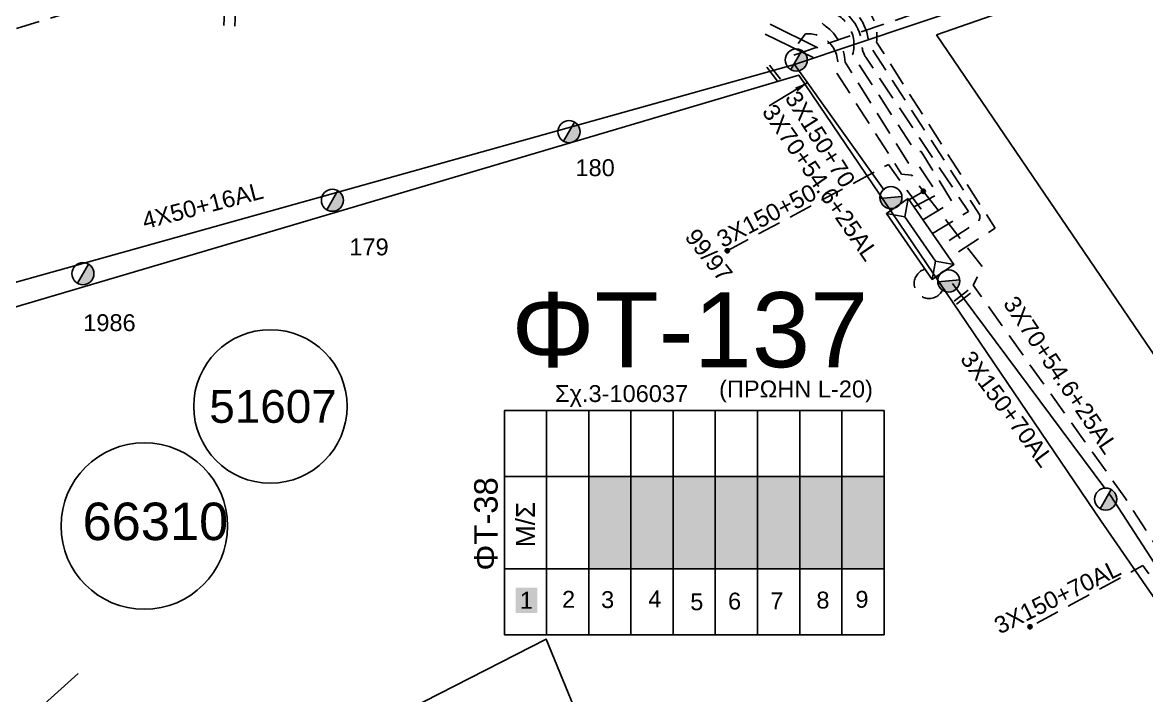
# Model space of a CAD drawing. Header units: millimetres. Extents: x 5010 to 7184, y -101 to 935.
# Drawn here: x 6154.3 to 6274.2, y 194.8 to 266.6 of the extents above; entities that cross this region are included whole.
import ezdxf
from ezdxf.enums import TextEntityAlignment as Align

# ---------------------------------------------------------------- set-up
doc = ezdxf.new("R2010")
doc.units = ezdxf.units.MM
doc.linetypes.add('DASHED', pattern=[19.05, 12.7, -6.35])
for name, color, linetype in [('Ασφαλειοκιβώτια Χ.Τ 9 αναχωρήσεων', 7, 'Continuous'), ('Γέφυρες Εναερίου Δικτύου', 7, 'Continuous'), ('Γυμνά εναέρια ΧΤ και ΦΟΠ (3Φ)   4x50+16AL', 7, 'Continuous'), ('Επιγραφές - Σχήματα', 7, 'Continuous'), ('Καλώδια ΧΤ   3x150+50AL', 7, 'DASHED'), ('Καλώδια ΧΤ   3x150+70AL', 7, 'DASHED'), ('Μηχανική τομή', 7, 'Continuous'), ('Στύλος ΦΜ', 7, 'Continuous'), ('Στύλος ΦΜ @ 1', 7, 'Continuous'), ('Συνδέσεις', 7, 'Continuous'), ('Συνεστραμμένα ΧΤ   3x70+54.6+25AL', 7, 'SYN_LINE'), ('Τομή', 7, 'Continuous'), ('Υποσταθμός εναέριος 2 στύλων', 7, 'Continuous'), ('Υποσταθμός πόλεως', 7, 'Continuous'), ('Υπόβαθρο ΔΕΗ', 7, 'Continuous')]:
    doc.layers.add(name, color=color, linetype=linetype)
doc.styles.get("Standard").update_dxf_attribs({"font": 'arial.ttf'})
doc.linetypes.add('SYN_LINE', pattern='A,0.5,-0.0001,["/\\/\\/\\/",Standard,S=0.1,R=0,X=0,Y=-0.05],-0.25', length=0.7501)
doc.dimstyles.new('ISO-25', dxfattribs={"dimtxt": 2.5, "dimasz": 2.5, "dimexe": 1.25, "dimexo": 0.625, "dimtad": 1, "dimtxsty": 'Standard', "dimcen": 2.5, "dimaunit": 2, "dimazin": 0, "dimtfac": 1, "dimtmove": 0, "dimatfit": 3, "dimfxl": 1, "dimarcsym": 0})

# ---------------------------------------------------------------- blocks, each defined once
blk = doc.blocks.new('ΑΣΦΑΛΕΙΟΚΙΒΩΤΙΟ ΥΠΟΣΤΑΘΜΟΥ 9 ΑΝΑΧΩΡΗΣΕΩΝ')
at = {"layer": 'Ασφαλειοκιβώτια Χ.Τ 9 αναχωρήσεων', "ltscale": 40}
for p, q in [((-23.8, 40.36), (24.02, 40.36)), ((-9.72, 40.36), (-9.72, -40.64)), ((9.94, 40.36), (9.94, -40.64)), ((-23.8, 31.36), (24.02, 31.36)), ((-23.8, 22.36), (24.02, 22.36)), ((-23.8, 13.36), (24.02, 13.36)), ((-23.8, 4.36), (24.02, 4.36)), ((-23.8, -4.64), (24.02, -4.64)), ((-23.8, -13.64), (24.02, -13.64)), ((-23.8, -22.64), (24.02, -22.64)), ((-23.8, -31.64), (24.02, -31.64))]:
    blk.add_line(p, q, dxfattribs=at)
at = {"layer": 'Ασφαλειοκιβώτια Χ.Τ 9 αναχωρήσεων'}
blk.add_lwpolyline([(-23.8, -40.64), (24.02, -40.64), (24.02, 40.36), (-23.8, 40.36)], close=True, dxfattribs=at)
for s, p in [('1', (-18.22, 37.06)), ('2', (-18.02, 28.07)), ('3', (-18.09, 19.73)), ('4', (-17.94, 9.66)), ('5', (-18.55, 0.71)), ('6', (-18.4, -7.35)), ('7', (-18.34, -16.37)), ('8', (-18.19, -26.2)), ('9', (-18.02, -34.53))]:
    blk.add_text(s, height=3.6, rotation=270, dxfattribs=at).set_placement(p)
at = {"layer": 'Ασφαλειοκιβώτια Χ.Τ 9 αναχωρήσεων', "ltscale": 40}
for tag, height, p in [('ΟΝΟΜΑ', 5, (-0.16, 44.31)), ('ΚΕΙΜΕΝΟ 1', 2, (17.06, 35.59)), ('ΚΕΙΜΕΝΟ 2', 2, (17.06, 26.88)), ('ΚΕΙΜΕΝΟ 3', 2, (17.06, 17.69)), ('ΚΕΙΜΕΝΟ 4', 2, (17.06, 8.71)), ('ΚΕΙΜΕΝΟ 5', 2, (17.06, -0.13)), ('ΚΕΙΜΕΝΟ 6', 2, (17.06, -9.05)), ('ΚΕΙΜΕΝΟ 7', 2, (17.06, -18.13)), ('ΚΕΙΜΕΝΟ 8', 2, (17.06, -26.85)), ('ΚΕΙΜΕΝΟ 9', 2, (17.06, -35.99)), ('ΣΧ', 2, (-0.1, -42.64))]:
    blk.add_attdef(tag, text='', height=height, dxfattribs=at).set_placement(p, align=Align.MIDDLE_CENTER)
blk = doc.blocks.new('ΥΠΟΣΤΑΘΜΟΣ ΕΝΑΕΡΙΟΣ ΕΠΙ 2 ΣΤΥΛΩΝ')
at = {"layer": 'Υποσταθμός εναέριος 2 στύλων', "linetype": 'Continuous'}
for points in [[(-11.97, -2.11, 0.574793), (-8.45, -0.07, 0.268822), (-9.64, 1.98)], [(9.68, -2.15, 0.574793), (13.19, -0.1, 0.268822), (12.01, 1.95)]]:
    blk.add_hatch(color=256, dxfattribs=at).paths.add_polyline_path(points)
for p, q in [((-11.97, -2.11), (-9.64, 1.98)), ((9.68, -2.15), (12.01, 1.95))]:
    blk.add_line(p, q, dxfattribs=at)
for centre in [(-10.81, -0.07), (10.84, -0.1)]:
    blk.add_circle(centre, 2.36, dxfattribs=at)
at = {"layer": 'Υποσταθμός πόλεως', "linetype": 'Continuous', "ltscale": 40}
blk.add_lwpolyline([(-8.57, 2.82), (8.57, 2.82), (8.57, -2.82), (-8.57, -2.82)], close=True, dxfattribs=at)
for points in [[(-5.75, 0), (-8.57, 2.82)], [(5.75, 0), (8.57, 2.82)], [(-8.57, -2.82), (-5.75, 0)], [(-5.75, 0), (5.75, 0)], [(8.57, -2.82), (5.75, 0)]]:
    blk.add_lwpolyline(points, dxfattribs=at)
at = {"layer": 'Υποσταθμός εναέριος 2 στύλων', "ltscale": 40, "flags": 1}
for tag, p in [('ΜΕΤΑΣΧΗΜΑΤΙΣΜΟΣ', (14.09, 2.51)), ('ΙΣΧΥΣ', (14.07, -0.28)), ('ΑΡΙΘΜΟΣ', (14.19, -3))]:
    blk.add_attdef(tag, p, '', height=1.8, dxfattribs=at)
blk = doc.blocks.new('ΥΠΑΡΧΩΝ ΤΣΙΜΕΝΤΕΝΙΟΣ ΣΤΥΛΟΣ')
at = {"layer": 'Στύλος ΦΜ'}
blk.add_hatch(color=256, dxfattribs=at).paths.add_polyline_path([(-1.29, -2.28, 0.574793), (2.62, 0, 0.268822), (1.3, 2.27)])
blk.add_line((-1.29, -2.28), (1.3, 2.27), dxfattribs=at)
blk.add_circle((0, 0), 2.62, dxfattribs=at)
at = {"layer": 'Στύλος ΦΜ', "flags": 4}
for tag, p in [('ΑΡΙΘΜΟΣ', (-4.68, 8.05)), ('ΤΥΠΟΣ', (-4.91, 3.03))]:
    blk.add_attdef(tag, p, '', height=4, dxfattribs=at)
blk = doc.blocks.new('ΤΟΜΗ')
at = {"layer": 'Τομή', "ltscale": 40}
for p, q in [((-5.68, 0), (5.68, 0)), ((5.68, -2.33), (-5.68, -2.33))]:
    blk.add_line(p, q, dxfattribs=at)
blk = doc.blocks.new('ΜΗΧΑΝΙΚΗ ΤΟΜΗ')
at = {"layer": 'Μηχανική τομή', "ltscale": 40}
for p, q in [((-1.89, 0.78), (1.89, 0.78)), ((1.89, 0), (-1.89, 0))]:
    blk.add_line(p, q, dxfattribs=at)
blk = doc.blocks.new('_ΣΥΝΔΕΣΗ')
at = {"layer": 'Συνδέσεις', "linetype": 'SYN_LINE', "ltscale": 40}
blk.add_hatch(color=256, dxfattribs=at).paths.add_polyline_path([(0.5, -0.01, 1), (-0.5, -0.01, 1)])
at = {"layer": 'Συνδέσεις'}
blk.add_circle((0, -0.01), 0.5, dxfattribs=at)

msp = doc.modelspace()

# ---------------------------------------------------------------- hatches: boundary and pattern name
at = {"layer": 'Ασφαλειοκιβώτια Χ.Τ 9 αναχωρήσεων'}
for color, points in [(27, [(6214.66, 218.15), (6214.66, 208.32), (6219.16, 208.32), (6219.16, 218.15)]), (2, [(6219.16, 218.15), (6219.16, 208.32), (6223.66, 208.32), (6223.66, 218.15)]), (1, [(6223.66, 218.15), (6223.66, 208.32), (6228.16, 208.32), (6228.16, 218.15)]), (151, [(6228.16, 218.15), (6228.16, 208.32), (6232.66, 208.32), (6232.66, 218.15)]), (133, [(6232.66, 218.15), (6232.66, 208.32), (6237.16, 208.32), (6237.16, 218.15)]), (6, [(6237.16, 218.15), (6237.16, 208.32), (6241.66, 208.32), (6241.66, 218.15)]), (62, [(6241.66, 218.15), (6241.66, 208.32), (6246.16, 208.32), (6246.16, 218.15)]), (85, [(6206.86, 203.61), (6209.17, 203.61), (6209.17, 206.32), (6206.86, 206.32)])]:
    msp.add_hatch(color=color, dxfattribs=at).paths.add_polyline_path(points)

# ---------------------------------------------------------------- linework, layer by layer
at = {"layer": 'Γέφυρες Εναερίου Δικτύου', "color": 62, "linetype": 'DASHED', "ltscale": 0.2, "flags": 128}
msp.add_lwpolyline([(6256.32, 296.24), (6239.57, 291.04), (6239.57, 286.03), (6232.39, 284.16), (6241.19, 269.63, -0.437258), (6245.37, 264.48), (6258.01, 244.65), (6253.13, 241.49)], format="xyb", dxfattribs=at)
at = {"layer": 'Γέφυρες Εναερίου Δικτύου', "color": 1, "linetype": 'DASHED', "ltscale": 0.2, "flags": 128}
msp.add_lwpolyline([(6249.36, 246.91), (6251.88, 248.26), (6249.82, 251.39), (6248.76, 251.59), (6242.02, 262.34, 0.222451), (6239.93, 266.21, -0.092605), (6238.69, 267.55), (6226.23, 286.28)], format="xyb", dxfattribs=at)
at = {"layer": 'Γέφυρες Εναερίου Δικτύου', "color": 2, "linetype": 'DASHED', "ltscale": 0.2, "flags": 128}
msp.add_lwpolyline([(6248.83, 247.67), (6250.37, 248.56), (6249.13, 250.29), (6248.04, 250.42), (6241.08, 261.26, 0.539749), (6237.79, 265.36), (6236.49, 263.7)], format="xyb", dxfattribs=at)
at = {"layer": 'Γυμνά εναέρια ΧΤ και ΦΟΠ (3Φ)   4x50+16AL', "color": 2, "flags": 128}
msp.add_lwpolyline([(6236.63, 262.12), (6143.88, 236.2), (6111, 226.15)], dxfattribs=at)
at = {"layer": 'Επιγραφές - Σχήματα', "linetype": 'Continuous', "ltscale": 0.2}
for centre, radius in [((6180.71, 225.64), 8.18), ((6167.26, 212.88), 8.88)]:
    msp.add_circle(centre, radius, dxfattribs=at)
at = {"layer": 'Επιγραφές - Σχήματα', "color": 85, "linetype": 'DASHED', "ltscale": 0.2}
msp.add_arc((6250.97, 238.74), 1.59, 105.2307, 334.5967, dxfattribs=at)
at = {"layer": 'Καλώδια ΧΤ   3x150+50AL', "color": 133, "linetype": 'DASHED', "ltscale": 0.2, "flags": 128}
msp.add_lwpolyline([(6233.62, 301.71), (6238.75, 294.51), (6238.42, 287.34), (6231.03, 284.76), (6240.88, 269.1, -0.279185), (6244.49, 264.83, 0.105629), (6244.93, 263.68), (6256.38, 246.04, -0.381735), (6255.73, 245.02), (6252.24, 242.77)], format="xyb", dxfattribs=at)
at = {"layer": 'Καλώδια ΧΤ   3x150+50AL', "color": 6, "linetype": 'DASHED', "ltscale": 0.2, "flags": 128}
msp.add_lwpolyline([(6251.33, 244.08), (6255.18, 246.44), (6244.28, 262.77, -0.166966), (6243.8, 264.6, 0.278462), (6240.39, 268.53, -0.288667), (6239.67, 269.39), (6229.62, 285.77), (6236.03, 287.62, 0.362592), (6237.12, 289.24, 0.213224), (6235.81, 296.1), (6231.82, 300.23)], format="xyb", dxfattribs=at)
at = {"layer": 'Καλώδια ΧΤ   3x150+50AL', "color": 27, "linetype": 'DASHED', "ltscale": 0.2, "flags": 128}
msp.add_lwpolyline([(6250.31, 245.55), (6253.45, 247.42), (6250.14, 252.82), (6249.45, 252.91), (6242.81, 263.18, 0.435362), (6240.07, 267.84, -0.215876), (6239.42, 268.32), (6228.14, 286.29, 0.479085), (6223.25, 288.92), (6211.8, 285.07, -0.853917), (6201.87, 282.91), (6185.46, 278.09), (6186.01, 273.7), (6183.33, 273.04)], format="xyb", dxfattribs=at)
at = {"layer": 'Καλώδια ΧΤ   3x150+50AL', "color": 151, "ltscale": 0.2, "flags": 128}
msp.add_lwpolyline([(6314.63, 289.85), (6236.5, 263.1), (6236.63, 262.12)], dxfattribs=at)
at = {"layer": 'Καλώδια ΧΤ   3x150+50AL', "color": 5, "linetype": 'DASHED', "ltscale": 0.2, "flags": 128}
msp.add_lwpolyline([(6177.56, 273.82), (6176.55, 273.53), (6175.91, 272.68), (6133.4, 259.85, 0.144941), (6130.16, 257.72, -0.062907), (6122.09, 255.32, -0.216685), (6119.26, 256.08, -0.001337), (6116.68, 255.35), (6116.25, 256.63), (6116.25, 256.63)], format="xyb", dxfattribs=at)
at = {"layer": 'Καλώδια ΧΤ   3x150+50AL', "color": 151, "linetype": 'DASHED', "ltscale": 0.2, "flags": 128}
msp.add_lwpolyline([(6229.43, 242.24), (6246.63, 251.43), (6250.38, 246.31), (6249.98, 246.02)], dxfattribs=at)
at = {"layer": 'Καλώδια ΧΤ   3x150+70AL', "color": 2, "linetype": 'DASHED', "ltscale": 0.2, "flags": 128}
for points in [[(6250.37, 248.56), (6256.7, 240.48), (6255.67, 238.58), (6271.86, 215.91), (6282.67, 199.23, -0.284801), (6282.72, 197.02, 1.755252)], [(6282.04, 200.21, -0.324969), (6279.01, 201.22), (6273.79, 208.67), (6261.74, 202.14)]]:
    msp.add_lwpolyline(points, format="xyb", dxfattribs=at)
at = {"layer": 'Συνεστραμμένα ΧΤ   3x70+54.6+25AL', "color": 173, "linetype": 'SYN_LINE', "ltscale": 20, "flags": 128}
msp.add_lwpolyline([(6236.63, 262.12), (6256.04, 268.62)], dxfattribs=at)
at = {"layer": 'Συνεστραμμένα ΧΤ   3x70+54.6+25AL', "color": 85, "linetype": 'SYN_LINE', "ltscale": 20, "flags": 128}
for points in [[(6236.63, 262.12), (6246.17, 248.71)], [(6253.48, 238.76), (6269.73, 216.93)], [(6270.15, 216.36), (6270.32, 216.14), (6282.72, 197.02)]]:
    msp.add_lwpolyline(points, dxfattribs=at)
at = {"layer": 'Υπόβαθρο ΔΕΗ', "flags": 128}
for points in [[(6251.75, 265.28), (6287.97, 212.06), (6327.56, 153.78), (6374.46, 180.97), (6402.46, 197.41), (6387.11, 225.81), (6390.95, 227.77), (6406.06, 200.41), (6449.42, 231.99), (6422.93, 279.91), (6403.59, 315.47), (6359.3, 301.02), (6305.7, 284.03), (6251.75, 265.28)], [(6406.59, 200.8), (6449.42, 231.99), (6422.93, 279.91), (6403.59, 315.47), (6359.3, 301.02), (6305.7, 284.03), (6251.75, 265.28)], [(6251.75, 265.28), (6287.97, 212.06), (6327.56, 153.78), (6374.46, 180.97), (6402.46, 197.41), (6387.11, 225.81), (6390.95, 227.77), (6406.06, 200.41)], [(6160.2, 197.14), (6096.77, 140.01), (6087.02, 151), (6079.38, 168.9), (6062.46, 209.09), (6113.33, 224.38), (6181.26, 244.42), (6237.07, 260.98), (6269.33, 213.4), (6295.78, 175.1), (6312.41, 150.81), (6310.12, 142.59), (6266.28, 123.89), (6254.53, 150.94)], [(6160.2, 197.14), (6096.77, 140.01), (6087.02, 151), (6079.38, 168.9), (6062.46, 209.09), (6113.33, 224.38), (6181.26, 244.42), (6237.07, 260.98), (6269.33, 213.4), (6295.78, 175.1), (6312.41, 150.81), (6310.12, 142.59), (6266.28, 123.89), (6254.53, 150.94)], [(6247.84, 147.31), (6258.59, 120.67), (6233.55, 110.49), (6211.17, 171.85), (6220.15, 176.37), (6210.11, 200.82), (6188.97, 190.02), (6199.07, 166.26), (6201.13, 166.97), (6223.98, 106.1), (6173.75, 85.59), (6152.24, 76.3), (6119.1, 114.73), (6101.59, 134.31), (6160.56, 187.16), (6165.55, 191.83)], [(6247.84, 147.31), (6258.59, 120.67), (6233.55, 110.49), (6211.17, 171.85), (6220.15, 176.37), (6210.11, 200.82), (6188.97, 190.02), (6199.07, 166.26), (6201.13, 166.97), (6223.98, 106.1), (6173.75, 85.59), (6152.24, 76.3), (6119.1, 114.73), (6101.59, 134.31), (6160.56, 187.16), (6165.55, 191.83)]]:
    msp.add_lwpolyline(points, dxfattribs=at)

# ---------------------------------------------------------------- block references
at = {"layer": 'Ασφαλειοκιβώτια Χ.Τ 9 αναχωρήσεων', "xscale": 0.5, "yscale": 0.5, "zscale": 0.5, "rotation": 90}
msp.add_blockref('ΑΣΦΑΛΕΙΟΚΙΒΩΤΙΟ ΥΠΟΣΤΑΘΜΟΥ 9 ΑΝΑΧΩΡΗΣΕΩΝ', (6225.85, 213.18), dxfattribs=at).add_auto_attribs({'ΟΝΟΜΑ': 'ΦΤ-38'})
at = {"layer": 'Μηχανική τομή'}
for p, xscale, yscale, zscale, rotation in [((6234.54, 261.3), 0.5000000000003024, 0.5000000000003024, 0.5000000000003024, 127.6304452532624), ((6254.65, 237.14), 0.5000000000001636, 0.5000000000001636, 0.5000000000001636, 37.63044525324182)]:
    msp.add_blockref('ΜΗΧΑΝΙΚΗ ΤΟΜΗ', p, dxfattribs=dict(at, xscale=xscale, yscale=yscale, zscale=zscale, rotation=rotation))
at = {"layer": 'Στύλος ΦΜ @ 1', "ltscale": 40, "xscale": 0.4499999999998181, "yscale": 0.4499999999998181, "zscale": 0.4499999999998181}
for p in [(6236.8, 262.59), (6236.8, 262.59), (6269.81, 215.75), (6269.81, 215.75)]:
    msp.add_blockref('ΥΠΑΡΧΩΝ ΤΣΙΜΕΝΤΕΝΙΟΣ ΣΤΥΛΟΣ', p, dxfattribs=at)
at = {"layer": 'Στύλος ΦΜ @ 1', "ltscale": 40}
ref = msp.add_blockref('ΥΠΑΡΧΩΝ ΤΣΙΜΕΝΤΕΝΙΟΣ ΣΤΥΛΟΣ', (6212.56, 254.94), dxfattribs=dict(at, xscale=0.4499999999998181, yscale=0.4499999999998181, zscale=0.4499999999998181))
ref.add_attrib('ΤΥΠΟΣ', '180', (6213.25, 250.2), dxfattribs={"layer": 'Στύλος ΦΜ', "height": 1.8, "flags": 4})
ref = msp.add_blockref('ΥΠΑΡΧΩΝ ΤΣΙΜΕΝΤΕΝΙΟΣ ΣΤΥΛΟΣ', (6212.56, 254.94), dxfattribs=dict(at, xscale=0.4499999999998181, yscale=0.4499999999998181, zscale=0.4499999999998181))
ref.add_attrib('ΤΥΠΟΣ', '180', (6213.25, 250.2), dxfattribs={"layer": 'Στύλος ΦΜ', "height": 1.8, "flags": 4})
ref = msp.add_blockref('ΥΠΑΡΧΩΝ ΤΣΙΜΕΝΤΕΝΙΟΣ ΣΤΥΛΟΣ', (6187.32, 247.63), dxfattribs=dict(at, xscale=0.4499999999998181, yscale=0.4499999999998181, zscale=0.4499999999998181))
ref.add_attrib('ΤΥΠΟΣ', '179', (6189.13, 241.75), dxfattribs={"layer": 'Στύλος ΦΜ', "height": 1.8, "flags": 4})
ref = msp.add_blockref('ΥΠΑΡΧΩΝ ΤΣΙΜΕΝΤΕΝΙΟΣ ΣΤΥΛΟΣ', (6187.32, 247.63), dxfattribs=dict(at, xscale=0.4499999999998181, yscale=0.4499999999998181, zscale=0.4499999999998181))
ref.add_attrib('ΤΥΠΟΣ', '179', (6189.13, 241.75), dxfattribs={"layer": 'Στύλος ΦΜ', "height": 1.8, "flags": 4})
ref = msp.add_blockref('ΥΠΑΡΧΩΝ ΤΣΙΜΕΝΤΕΝΙΟΣ ΣΤΥΛΟΣ', (6160.71, 239.8), dxfattribs=dict(at, xscale=0.4499999999998181, yscale=0.4499999999998181, zscale=0.4499999999998181))
ref.add_attrib('ΤΥΠΟΣ', '1986', (6160.74, 233.67), dxfattribs={"layer": 'Στύλος ΦΜ', "height": 1.8, "flags": 4})
ref = msp.add_blockref('ΥΠΑΡΧΩΝ ΤΣΙΜΕΝΤΕΝΙΟΣ ΣΤΥΛΟΣ', (6160.71, 239.8), dxfattribs=dict(at, xscale=0.4499999999998181, yscale=0.4499999999998181, zscale=0.4499999999998181))
ref.add_attrib('ΤΥΠΟΣ', '1986', (6160.74, 233.67), dxfattribs={"layer": 'Στύλος ΦΜ', "height": 1.8, "flags": 4})
at = {"layer": 'Συνδέσεις', "xscale": 0.4500000000000455, "yscale": 0.4500000000000455, "zscale": 0.4500000000000455}
for p in [(6250.36, 248.59), (6229.44, 242.24), (6261.74, 202.14)]:
    msp.add_blockref('_ΣΥΝΔΕΣΗ', p, dxfattribs=at)
at = {"layer": 'Τομή'}
for p, xscale, yscale, zscale, rotation in [((6177.04, 269.03), 0.4999999999999976, 0.4999999999999976, 0.4999999999999976, 267.1847367598624), ((6236.56, 265.15), 0.5000000000000208, 0.5000000000000208, 0.5000000000000208, 333.8882809338292), ((6236.56, 265.15), 0.5000000000000208, 0.5000000000000208, 0.5000000000000208, 333.8882809338292)]:
    msp.add_blockref('ΤΟΜΗ', p, dxfattribs=dict(at, xscale=xscale, yscale=yscale, zscale=zscale, rotation=rotation))
at = {"layer": 'Υποσταθμός εναέριος 2 στύλων', "lineweight": 30, "xscale": 0.5000000000001528, "yscale": 0.5000000000001528, "zscale": 0.5000000000001528, "rotation": 304.836332604708}
msp.add_blockref('ΥΠΟΣΤΑΘΜΟΣ ΕΝΑΕΡΙΟΣ ΕΠΙ 2 ΣΤΥΛΩΝ', (6250.02, 243.5), dxfattribs=at)

# ---------------------------------------------------------------- texts
at = {"layer": 'Γυμνά εναέρια ΧΤ και ΦΟΠ (3Φ)   4x50+16AL'}
msp.add_text('4X50+16AL', height=1.8, rotation=14.6224, dxfattribs=at).set_placement((6173.48, 247.06), align=Align.MIDDLE)
at = {"layer": 'Επιγραφές - Σχήματα', "linetype": 'DASHED', "ltscale": 0.2, "attachment_point": 1}
for s, insert, char_height, width, rotation in [('99/97', (6226.24, 244.8), 1.8, 10.8079, 308.3069), ('Μ/Σ', (6206.92, 210.63), 2, 1.5779, 90)]:
    msp.add_mtext(s, dxfattribs=dict(at, insert=insert, char_height=char_height, width=width, rotation=rotation))
at = {"layer": 'Επιγραφές - Σχήματα', "linetype": 'DASHED', "ltscale": 0.2, "insert": (6206.39, 237.82), "char_height": 8, "width": 24.9768, "attachment_point": 1}
msp.add_mtext('ΦΤ-137', dxfattribs=at)
at = {"layer": 'Επιγραφές - Σχήματα', "linetype": 'Continuous', "ltscale": 0.2, "attachment_point": 1}
for s, insert, char_height, width in [('Σχ.3-106037', (6211.07, 227.91), 1.8, 14.5434), ('(ΠΡΩΗΝ L-20)', (6228.57, 228.4), 1.8, 30.168), ('51607', (6174.19, 227.39), 3.5, 12.9115), ('66310', (6160.67, 215.38), 4, 12.9115)]:
    msp.add_mtext(s, dxfattribs=dict(at, insert=insert, char_height=char_height, width=width))
at = {"layer": 'Καλώδια ΧΤ   3x150+50AL', "ltscale": 0.2}
msp.add_text('3X150+50', height=1.8, rotation=27.6814, dxfattribs=at).set_placement((6233.63, 245.99), align=Align.MIDDLE)
at = {"layer": 'Καλώδια ΧΤ   3x150+70AL', "ltscale": 0.2}
for s, rotation, p in [('3X150+70', 302.3189, (6239.37, 254.15)), ('3X150+70AL', 306.7004, (6259.3, 225.37)), ('3X150+70AL', 26.2004, (6264.65, 205.34))]:
    msp.add_text(s, height=1.8, rotation=rotation, dxfattribs=at).set_placement(p, align=Align.MIDDLE)
at = {"layer": 'Συνεστραμμένα ΧΤ   3x70+54.6+25AL', "ltscale": 20}
for rotation, p in [(304.6593, (6239.38, 249.53)), (303.9458, (6265.02, 229))]:
    msp.add_text('3X70+54.6+25AL', height=1.8, rotation=rotation, dxfattribs=at).set_placement(p, align=Align.MIDDLE)

# ---------------------------------------------------------------- leaders
at = {"layer": 'Επιγραφές - Σχήματα', "ltscale": 40}
msp.add_leader([(6238.09, 260.21), (6233.91, 257.69)], dimstyle='ISO-25', override={"dimasz": 1.5, "dimtad": 0}, dxfattribs=at)

doc.saveas('drawing.dxf')
